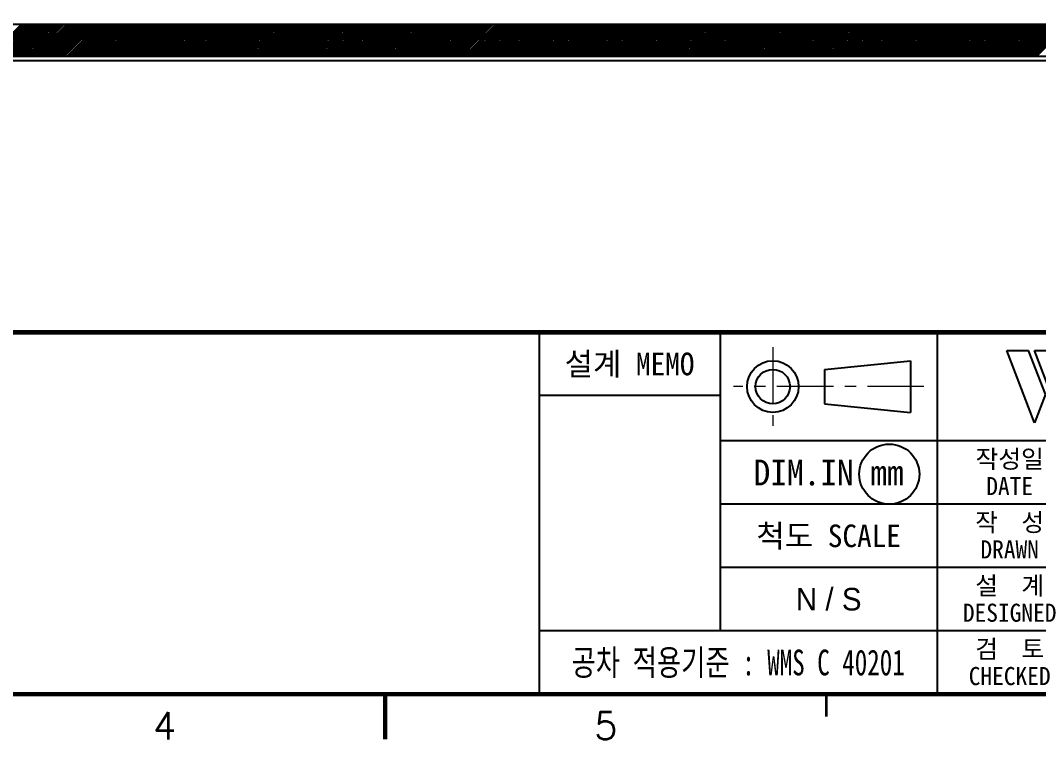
# Model space of a CAD drawing. Extents: x 295 to 953, y 10 to 290.
# Drawn here: x 646.7 to 759.2, y 9.8 to 89.5 of the extents above; entities that cross this region are included whole.
import ezdxf
from ezdxf.enums import TextEntityAlignment as Align

# ---------------------------------------------------------------- set-up
doc = ezdxf.new("R2010")
doc.units = 0
doc.header["$LTSCALE"] = 5
doc.header["$MEASUREMENT"] = 0
doc.linetypes.add('CENTER', pattern=[2, 1.25, -0.25, 0.25, -0.25])
doc.layers.get('0').update_dxf_attribs({"linetype": 'CONTINUOUS', "lineweight": 25})
doc.layers.add('2', color=2, linetype='CENTER', lineweight=13)
for name, color, linetype in [('ART01_PHO', 7, 'CONTINUOUS'), ('SHEET', 3, 'CONTINUOUS'), ('문자', 4, 'CONTINUOUS'), ('테두리', 3, 'CONTINUOUS')]:
    doc.layers.add(name, color=color, linetype=linetype)
doc.styles.add('MARK', font='ARLRDBD.TTF')
doc.styles.get("Standard").update_dxf_attribs({"font": 'simplex.shx'})
doc.styles.add('굴림', font='')
doc.styles.add('굴림체', font='')
doc.styles.get('굴림').set_extended_font_data('Gulim')
doc.styles.get('굴림체').set_extended_font_data('GulimChe')

# ---------------------------------------------------------------- blocks, each defined once
blk = doc.blocks.new('B')
at = {"layer": '문자'}
blk.add_hatch(color=256, dxfattribs=at).paths.add_polyline_path([(13.79, 10), (15.31, 6), (16.84, 10)])
at = {"color": 4, "const_width": 0.6}
blk.add_lwpolyline([(48.46, 10.32, 1), (49.06, 10.32, 1)], format="xyb", close=True, dxfattribs=at)
at = {"layer": '문자'}
for p, q in [((10.73, 2), (7.68, 10)), ((7.68, 10), (10.09, 10)), ((11.94, 5.16), (10.09, 10)), ((10.73, 10), (13.15, 10)), ((13.79, 2), (10.73, 10)), ((14.99, 5.16), (13.15, 10)), ((13.79, 10), (16.84, 10)), ((15.31, 6), (13.79, 10)), ((16.84, 10), (15.31, 6)), ((11.94, 5.16), (10.73, 2)), ((14.99, 5.16), (13.79, 2))]:
    blk.add_line(p, q, dxfattribs=at)
at = {"layer": '문자', "style": 'MARK', "oblique": 15}
blk.add_text('WOOJIN', height=6.5, dxfattribs=at).set_placement((36.4, 6), align=Align.MIDDLE_CENTER)
blk = doc.blocks.new('C')
at = {"layer": '2'}
for p, q in [((252.83, 53.35), (252.83, 44.65)), ((269.53, 49), (248.48, 49))]:
    blk.add_line(p, q, dxfattribs=at)
at = {"layer": 'SHEET'}
for p, q in [((227, 55), (227, 15)), ((247, 55), (247, 22)), ((271, 55), (271, 15)), ((271, 55), (271, 15)), ((247, 48), (227, 48)), ((333, 43), (247, 43)), ((333, 36), (247, 36)), ((311, 29), (247, 29)), ((311, 22), (227, 22))]:
    blk.add_line(p, q, dxfattribs=at)
at = {"layer": 'SHEET', "color": 4}
for p, q in [((258.53, 50.9), (268.03, 51.85)), ((268.03, 51.85), (268.03, 46.15)), ((258.53, 50.9), (258.53, 47.1)), ((258.53, 47.1), (268.03, 46.15))]:
    blk.add_line(p, q, dxfattribs=at)
for radius in [2.85, 1.9]:
    blk.add_circle((252.83, 49), radius, dxfattribs=at)
at = {"layer": 'SHEET'}
blk.add_circle((265.7, 39.32), 3.32, dxfattribs=at)
at = {"layer": '테두리'}
for points, const_width in [([(15, 285), (15, 15), (405, 15), (405, 285), (15, 285)], 0.5), ([(15, 55), (405, 55)], 0.5), ([(210, 10), (210, 15)], 0.5), ([(258.75, 12.5), (258.75, 15)], 0.3)]:
    blk.add_lwpolyline(points, dxfattribs=dict(at, const_width=const_width))
blk.add_blockref('B', (271, 43))
at = {"layer": '문자', "style": '굴림체'}
for s, height, p in [('설계 MEMO', 2.5, (237, 51.5)), ('작성일', 2, (279, 41)), ('DIM.IN mm', 2.85, (259, 39.5)), ('DATE', 2, (279, 38)), ('작  성', 2, (279, 34)), ('척도 SCALE', 2.5, (259, 32.5)), ('DRAWN', 2, (279, 31)), ('설  계', 2, (279, 27)), ('DESIGNED', 2, (279, 24)), ('검  토', 2, (279, 20)), ('CHECKED', 2, (279, 17))]:
    blk.add_text(s, height=height, dxfattribs=at).set_placement(p, align=Align.MIDDLE_CENTER)
at = {"layer": '문자', "style": '굴림체', "width": 0.75}
blk.add_text('공차 적용기준 : WMS C 40201', height=2.85, dxfattribs=at).set_placement((249, 18.5), align=Align.MIDDLE_CENTER)
at = {"layer": '문자'}
for s, p in [('4', (185.62, 11.5)), ('5', (234.38, 11.5))]:
    blk.add_text(s, height=3, dxfattribs=at).set_placement(p, align=Align.MIDDLE)

msp = doc.modelspace()

# ---------------------------------------------------------------- linework, layer by layer
at = {"layer": 'ART01_PHO', "color": 7}
for p, q in [((517.8, 89.07), (841.81, 89.07)), ((643.24, 85.5), (646.8, 89.07)), ((643.49, 85.5), (647.05, 89.07)), ((643.74, 85.5), (647.26, 89.07)), ((643.95, 85.5), (647.51, 89.07)), ((644.2, 85.5), (647.76, 89.07)), ((644.45, 85.5), (647.97, 89.07)), ((644.66, 85.5), (648.22, 89.07)), ((644.91, 85.5), (648.47, 89.07)), ((645.16, 85.5), (648.68, 89.07)), ((645.37, 85.5), (648.94, 89.07)), ((645.62, 85.5), (649.19, 89.07)), ((645.88, 85.5), (649.4, 89.07)), ((646.09, 85.5), (649.65, 89.07)), ((646.34, 85.5), (649.86, 89.07)), ((646.59, 85.5), (650.11, 89.07)), ((646.8, 85.5), (650.36, 89.07)), ((647.05, 85.5), (650.57, 89.07)), ((647.3, 85.5), (650.82, 89.07)), ((647.51, 85.5), (651.07, 89.07)), ((647.76, 85.5), (651.28, 89.07)), ((648.01, 85.5), (651.53, 89.07)), ((648.22, 85.5), (651.79, 89.07)), ((648.47, 85.5), (651.99, 89.07)), ((648.68, 85.5), (652.25, 89.07)), ((648.94, 85.5), (652.5, 89.07)), ((649.19, 85.5), (652.71, 89.07)), ((649.4, 85.5), (652.96, 89.07)), ((649.65, 85.5), (653.21, 89.07)), ((649.9, 85.5), (653.42, 89.07)), ((650.11, 85.5), (653.67, 89.07)), ((650.36, 85.5), (653.92, 89.07)), ((650.61, 85.5), (654.13, 89.07)), ((650.82, 85.5), (654.38, 89.07)), ((651.07, 85.5), (654.64, 89.07)), ((651.32, 85.5), (654.84, 89.07)), ((651.53, 85.5), (655.1, 89.07)), ((651.79, 85.5), (655.35, 89.07)), ((652.04, 85.5), (655.56, 89.07)), ((652.25, 85.5), (655.81, 89.07)), ((652.5, 85.5), (656.06, 89.07)), ((652.75, 85.5), (656.27, 89.07)), ((652.96, 85.5), (656.52, 89.07)), ((653.21, 85.5), (656.77, 89.07)), ((653.46, 85.5), (656.98, 89.07)), ((653.67, 85.5), (657.23, 89.07)), ((653.92, 85.5), (657.49, 89.07)), ((654.17, 85.5), (657.69, 89.07)), ((654.38, 85.5), (657.95, 89.07)), ((654.64, 85.5), (658.16, 89.07)), ((654.89, 85.5), (658.41, 89.07)), ((655.1, 85.5), (658.66, 89.07)), ((655.35, 85.5), (658.87, 89.07)), ((655.6, 85.5), (659.12, 89.07)), ((655.81, 85.5), (659.37, 89.07)), ((656.06, 85.5), (659.58, 89.07)), ((656.27, 85.5), (659.83, 89.07)), ((656.52, 85.5), (660.08, 89.07)), ((656.77, 85.5), (660.29, 89.07)), ((656.98, 85.5), (660.54, 89.07)), ((657.23, 85.5), (660.8, 89.07)), ((657.49, 85.5), (661.01, 89.07)), ((657.69, 85.5), (661.26, 89.07)), ((657.95, 85.5), (661.51, 89.07)), ((658.2, 85.5), (661.72, 89.07)), ((658.41, 85.5), (661.97, 89.07)), ((658.66, 85.5), (662.22, 89.07)), ((658.91, 85.5), (662.43, 89.07)), ((659.12, 85.5), (662.68, 89.07)), ((659.37, 85.5), (662.93, 89.07)), ((659.62, 85.5), (663.14, 89.07)), ((659.83, 85.5), (663.39, 89.07)), ((660.08, 85.5), (663.65, 89.07)), ((660.34, 85.5), (663.86, 89.07)), ((660.54, 85.5), (664.11, 89.07)), ((660.8, 85.5), (664.36, 89.07)), ((661.05, 85.5), (664.57, 89.07)), ((661.26, 85.5), (664.82, 89.07)), ((661.51, 85.5), (665.07, 89.07)), ((661.76, 85.5), (665.28, 89.07)), ((661.97, 85.5), (665.53, 89.07)), ((662.22, 85.5), (665.78, 89.07)), ((662.47, 85.5), (665.99, 89.07)), ((662.68, 85.5), (666.24, 89.07)), ((662.93, 85.5), (666.45, 89.07)), ((663.18, 85.5), (666.71, 89.07)), ((663.39, 85.5), (666.96, 89.07)), ((663.65, 85.5), (667.17, 89.07)), ((663.9, 85.5), (667.42, 89.07)), ((664.11, 85.5), (667.67, 89.07)), ((664.36, 85.5), (667.88, 89.07)), ((664.57, 85.5), (668.13, 89.07)), ((664.82, 85.5), (668.38, 89.07)), ((665.07, 85.5), (668.59, 89.07)), ((665.28, 85.5), (668.84, 89.07)), ((665.53, 85.5), (669.09, 89.07)), ((665.78, 85.5), (669.3, 89.07)), ((665.99, 85.5), (669.56, 89.07)), ((666.24, 85.5), (669.81, 89.07)), ((666.5, 85.5), (670.02, 89.07)), ((666.71, 85.5), (670.27, 89.07)), ((666.96, 85.5), (670.52, 89.07)), ((667.21, 85.5), (670.73, 89.07)), ((667.42, 85.5), (670.98, 89.07)), ((667.67, 85.5), (671.23, 89.07)), ((667.92, 85.5), (671.44, 89.07)), ((668.13, 85.5), (671.69, 89.07)), ((668.38, 85.5), (671.94, 89.07)), ((668.63, 85.5), (672.15, 89.07)), ((668.84, 85.5), (672.41, 89.07)), ((669.09, 85.5), (672.66, 89.07)), ((669.35, 85.5), (672.87, 89.07)), ((669.56, 85.5), (673.12, 89.07)), ((669.81, 85.5), (673.37, 89.07)), ((670.06, 85.5), (673.58, 89.07)), ((670.27, 85.5), (673.83, 89.07)), ((670.52, 85.5), (674.04, 89.07)), ((670.77, 85.5), (674.29, 89.07)), ((670.98, 85.5), (674.54, 89.07)), ((671.23, 85.5), (674.75, 89.07)), ((671.48, 85.5), (675, 89.07)), ((671.69, 85.5), (675.25, 89.07)), ((671.94, 85.5), (675.46, 89.07)), ((672.2, 85.5), (675.72, 89.07)), ((672.41, 85.5), (675.97, 89.07)), ((672.66, 85.5), (676.18, 89.07)), ((672.87, 85.5), (676.43, 89.07)), ((673.12, 85.5), (676.68, 89.07)), ((673.37, 85.5), (676.89, 89.07)), ((673.58, 85.5), (677.14, 89.07)), ((673.83, 85.5), (677.39, 89.07)), ((674.08, 85.5), (677.6, 89.07)), ((674.29, 85.5), (677.85, 89.07)), ((674.54, 85.5), (678.1, 89.07)), ((674.79, 85.5), (678.31, 89.07)), ((675, 85.5), (678.57, 89.07)), ((675.25, 85.5), (678.82, 89.07)), ((675.51, 85.5), (679.03, 89.07)), ((675.72, 85.5), (679.28, 89.07)), ((675.97, 85.5), (679.53, 89.07)), ((676.22, 85.5), (679.74, 89.07)), ((676.43, 85.5), (679.99, 89.07)), ((676.68, 85.5), (680.24, 89.07)), ((676.93, 85.5), (680.45, 89.07)), ((677.14, 85.5), (680.7, 89.07)), ((677.39, 85.5), (680.95, 89.07)), ((677.64, 85.5), (681.16, 89.07)), ((677.85, 85.5), (681.42, 89.07)), ((678.1, 85.5), (681.67, 89.07)), ((678.36, 85.5), (681.88, 89.07)), ((678.57, 85.5), (682.13, 89.07)), ((678.82, 85.5), (682.34, 89.07)), ((679.07, 85.5), (682.59, 89.07)), ((679.28, 85.5), (682.84, 89.07)), ((679.53, 85.5), (683.05, 89.07)), ((679.78, 85.5), (683.3, 89.07)), ((679.99, 85.5), (683.55, 89.07)), ((680.24, 85.5), (683.76, 89.07)), ((680.45, 85.5), (684.01, 89.07)), ((680.7, 85.5), (684.27, 89.07)), ((680.95, 85.5), (684.48, 89.07)), ((681.16, 85.5), (684.73, 89.07)), ((681.42, 85.5), (684.98, 89.07)), ((681.67, 85.5), (685.19, 89.07)), ((681.88, 85.5), (685.44, 89.07)), ((682.13, 85.5), (685.69, 89.07)), ((682.38, 85.5), (685.9, 89.07)), ((682.59, 85.5), (686.15, 89.07)), ((682.84, 85.5), (686.4, 89.07)), ((683.09, 85.5), (686.61, 89.07)), ((683.3, 85.5), (686.86, 89.07)), ((683.55, 85.5), (687.12, 89.07)), ((683.8, 85.5), (687.33, 89.07)), ((684.01, 85.5), (687.58, 89.07)), ((684.27, 85.5), (687.83, 89.07)), ((684.52, 85.5), (688.04, 89.07)), ((684.73, 85.5), (688.29, 89.07)), ((684.98, 85.5), (688.54, 89.07)), ((685.23, 85.5), (688.75, 89.07)), ((685.44, 85.5), (689, 89.07)), ((685.69, 85.5), (689.25, 89.07)), ((685.94, 85.5), (689.46, 89.07)), ((686.15, 85.5), (689.71, 89.07)), ((686.4, 85.5), (689.97, 89.07)), ((686.65, 85.5), (690.17, 89.07)), ((686.86, 85.5), (690.43, 89.07)), ((687.12, 85.5), (690.64, 89.07)), ((687.37, 85.5), (690.89, 89.07)), ((687.58, 85.5), (691.14, 89.07)), ((687.83, 85.5), (691.35, 89.07)), ((688.08, 85.5), (691.6, 89.07)), ((688.29, 85.5), (691.85, 89.07)), ((688.54, 85.5), (692.06, 89.07)), ((688.75, 85.5), (692.31, 89.07)), ((689, 85.5), (692.56, 89.07)), ((689.25, 85.5), (692.77, 89.07)), ((689.46, 85.5), (693.02, 89.07)), ((689.71, 85.5), (693.28, 89.07)), ((689.97, 85.5), (693.49, 89.07)), ((690.17, 85.5), (693.74, 89.07)), ((690.43, 85.5), (693.99, 89.07)), ((690.68, 85.5), (694.2, 89.07)), ((690.89, 85.5), (694.45, 89.07)), ((691.14, 85.5), (694.7, 89.07)), ((691.39, 85.5), (694.91, 89.07)), ((691.6, 85.5), (695.16, 89.07)), ((691.85, 85.5), (695.41, 89.07)), ((692.1, 85.5), (695.62, 89.07)), ((692.31, 85.5), (695.87, 89.07)), ((692.56, 85.5), (696.13, 89.07)), ((692.82, 85.5), (696.34, 89.07)), ((693.02, 85.5), (696.59, 89.07)), ((693.28, 85.5), (696.84, 89.07)), ((693.53, 85.5), (697.05, 89.07)), ((693.74, 85.5), (697.3, 89.07)), ((693.99, 85.5), (697.55, 89.07)), ((694.24, 85.5), (697.76, 89.07)), ((694.45, 85.5), (698.01, 89.07)), ((694.7, 85.5), (698.22, 89.07)), ((694.95, 85.5), (698.47, 89.07)), ((695.16, 85.5), (698.72, 89.07)), ((695.41, 85.5), (698.93, 89.07)), ((695.67, 85.5), (699.19, 89.07)), ((695.87, 85.5), (699.44, 89.07)), ((696.13, 85.5), (699.65, 89.07)), ((696.38, 85.5), (699.9, 89.07)), ((696.59, 85.5), (700.15, 89.07)), ((696.84, 85.5), (700.36, 89.07)), ((697.05, 85.5), (700.61, 89.07)), ((697.3, 85.5), (700.86, 89.07)), ((697.55, 85.5), (701.07, 89.07)), ((697.76, 85.5), (701.32, 89.07)), ((698.01, 85.5), (701.57, 89.07)), ((698.26, 85.5), (701.78, 89.07)), ((698.47, 85.5), (702.04, 89.07)), ((698.72, 85.5), (702.29, 89.07)), ((698.98, 85.5), (702.5, 89.07)), ((699.19, 85.5), (702.75, 89.07)), ((699.44, 85.5), (703, 89.07)), ((699.69, 85.5), (703.21, 89.07)), ((699.9, 85.5), (703.46, 89.07)), ((700.15, 85.5), (703.71, 89.07)), ((700.4, 85.5), (703.92, 89.07)), ((700.61, 85.5), (704.17, 89.07)), ((700.86, 85.5), (704.42, 89.07)), ((701.11, 85.5), (704.63, 89.07)), ((701.32, 85.5), (704.89, 89.07)), ((701.57, 85.5), (705.14, 89.07)), ((701.83, 85.5), (705.35, 89.07)), ((702.04, 85.5), (705.6, 89.07)), ((702.29, 85.5), (705.85, 89.07)), ((702.54, 85.5), (706.06, 89.07)), ((702.75, 85.5), (706.31, 89.07)), ((703, 85.5), (706.52, 89.07)), ((703.25, 85.5), (706.77, 89.07)), ((703.46, 85.5), (707.02, 89.07)), ((703.71, 85.5), (707.23, 89.07)), ((703.96, 85.5), (707.48, 89.07)), ((704.17, 85.5), (707.74, 89.07)), ((704.42, 85.5), (707.94, 89.07)), ((704.63, 85.5), (708.2, 89.07)), ((704.89, 85.5), (708.45, 89.07)), ((705.14, 85.5), (708.66, 89.07)), ((705.35, 85.5), (708.91, 89.07)), ((705.6, 85.5), (709.16, 89.07)), ((705.85, 85.5), (709.37, 89.07)), ((706.06, 85.5), (709.62, 89.07)), ((706.31, 85.5), (709.87, 89.07)), ((706.56, 85.5), (710.08, 89.07)), ((706.77, 85.5), (710.33, 89.07)), ((707.02, 85.5), (710.59, 89.07)), ((707.27, 85.5), (710.79, 89.07)), ((707.48, 85.5), (711.05, 89.07)), ((707.74, 85.5), (711.3, 89.07)), ((707.99, 85.5), (711.51, 89.07)), ((708.2, 85.5), (711.76, 89.07)), ((708.45, 85.5), (712.01, 89.07)), ((708.7, 85.5), (712.22, 89.07)), ((708.91, 85.5), (712.47, 89.07)), ((709.16, 85.5), (712.72, 89.07)), ((709.41, 85.5), (712.93, 89.07)), ((709.62, 85.5), (713.18, 89.07)), ((709.87, 85.5), (713.43, 89.07)), ((710.12, 85.5), (713.64, 89.07)), ((710.33, 85.5), (713.9, 89.07)), ((710.59, 85.5), (714.15, 89.07)), ((710.84, 85.5), (714.36, 89.07)), ((711.05, 85.5), (714.61, 89.07)), ((711.3, 85.5), (714.82, 89.07)), ((711.55, 85.5), (715.07, 89.07)), ((711.76, 85.5), (715.32, 89.07)), ((712.01, 85.5), (715.53, 89.07)), ((712.26, 85.5), (715.78, 89.07)), ((712.47, 85.5), (716.03, 89.07)), ((712.72, 85.5), (716.24, 89.07)), ((712.93, 85.5), (716.49, 89.07)), ((713.18, 85.5), (716.75, 89.07)), ((713.43, 85.5), (716.96, 89.07)), ((713.64, 85.5), (717.21, 89.07)), ((713.9, 85.5), (717.46, 89.07)), ((714.15, 85.5), (717.67, 89.07)), ((714.36, 85.5), (717.92, 89.07)), ((714.61, 85.5), (718.17, 89.07)), ((714.86, 85.5), (718.38, 89.07)), ((715.07, 85.5), (718.63, 89.07)), ((715.32, 85.5), (718.88, 89.07)), ((715.57, 85.5), (719.09, 89.07)), ((715.78, 85.5), (719.34, 89.07)), ((716.03, 85.5), (719.6, 89.07)), ((716.28, 85.5), (719.81, 89.07)), ((716.49, 85.5), (720.06, 89.07)), ((716.75, 85.5), (720.31, 89.07)), ((717, 85.5), (720.52, 89.07)), ((717.21, 85.5), (720.77, 89.07)), ((717.46, 85.5), (721.02, 89.07)), ((717.71, 85.5), (721.23, 89.07)), ((717.92, 85.5), (721.48, 89.07)), ((718.17, 85.5), (721.73, 89.07)), ((718.42, 85.5), (721.94, 89.07)), ((718.63, 85.5), (722.19, 89.07)), ((718.88, 85.5), (722.4, 89.07)), ((719.13, 85.5), (722.66, 89.07)), ((719.34, 85.5), (722.91, 89.07)), ((719.6, 85.5), (723.12, 89.07)), ((719.85, 85.5), (723.37, 89.07)), ((720.06, 85.5), (723.62, 89.07)), ((720.31, 85.5), (723.83, 89.07)), ((720.56, 85.5), (724.08, 89.07)), ((720.77, 85.5), (724.33, 89.07)), ((721.02, 85.5), (724.54, 89.07)), ((721.23, 85.5), (724.79, 89.07)), ((721.48, 85.5), (725.04, 89.07)), ((721.73, 85.5), (725.25, 89.07)), ((721.94, 85.5), (725.51, 89.07)), ((722.19, 85.5), (725.76, 89.07)), ((722.45, 85.5), (725.97, 89.07)), ((722.66, 85.5), (726.22, 89.07)), ((722.91, 85.5), (726.47, 89.07)), ((723.16, 85.5), (726.68, 89.07)), ((723.37, 85.5), (726.93, 89.07)), ((723.62, 85.5), (727.18, 89.07)), ((723.87, 85.5), (727.39, 89.07)), ((724.08, 85.5), (727.64, 89.07)), ((724.33, 85.5), (727.89, 89.07)), ((724.58, 85.5), (728.1, 89.07)), ((724.79, 85.5), (728.35, 89.07)), ((725.04, 85.5), (728.61, 89.07)), ((725.3, 85.5), (728.82, 89.07)), ((725.51, 85.5), (729.07, 89.07)), ((725.76, 85.5), (729.32, 89.07)), ((726.01, 85.5), (729.53, 89.07)), ((726.22, 85.5), (729.78, 89.07)), ((726.47, 85.5), (730.03, 89.07)), ((726.72, 85.5), (730.24, 89.07)), ((726.93, 85.5), (730.49, 89.07)), ((727.18, 85.5), (730.7, 89.07)), ((727.43, 85.5), (730.95, 89.07)), ((727.64, 85.5), (731.2, 89.07)), ((727.89, 85.5), (731.41, 89.07)), ((728.15, 85.5), (731.67, 89.07)), ((728.35, 85.5), (731.92, 89.07)), ((728.61, 85.5), (732.13, 89.07)), ((728.82, 85.5), (732.38, 89.07)), ((729.07, 85.5), (732.63, 89.07)), ((729.32, 85.5), (732.84, 89.07)), ((729.53, 85.5), (733.09, 89.07)), ((729.78, 85.5), (733.34, 89.07)), ((730.03, 85.5), (733.55, 89.07)), ((730.24, 85.5), (733.8, 89.07)), ((730.49, 85.5), (734.05, 89.07)), ((730.74, 85.5), (734.26, 89.07)), ((730.95, 85.5), (734.52, 89.07)), ((731.2, 85.5), (734.77, 89.07)), ((731.46, 85.5), (734.98, 89.07)), ((731.67, 85.5), (735.23, 89.07)), ((731.92, 85.5), (735.48, 89.07)), ((732.17, 85.5), (735.69, 89.07)), ((732.38, 85.5), (735.94, 89.07)), ((732.63, 85.5), (736.19, 89.07)), ((732.88, 85.5), (736.4, 89.07)), ((733.09, 85.5), (736.65, 89.07)), ((733.34, 85.5), (736.9, 89.07)), ((733.59, 85.5), (737.11, 89.07)), ((733.8, 85.5), (737.37, 89.07)), ((734.05, 85.5), (737.62, 89.07)), ((734.31, 85.5), (737.83, 89.07)), ((734.52, 85.5), (738.08, 89.07)), ((734.77, 85.5), (738.33, 89.07)), ((735.02, 85.5), (738.54, 89.07)), ((735.23, 85.5), (738.79, 89.07)), ((735.48, 85.5), (739, 89.07)), ((735.73, 85.5), (739.25, 89.07)), ((735.94, 85.5), (739.5, 89.07)), ((736.19, 85.5), (739.71, 89.07)), ((736.44, 85.5), (739.96, 89.07)), ((736.65, 85.5), (740.22, 89.07)), ((736.9, 85.5), (740.43, 89.07)), ((737.11, 85.5), (740.68, 89.07)), ((737.37, 85.5), (740.93, 89.07)), ((737.62, 85.5), (741.14, 89.07)), ((737.83, 85.5), (741.39, 89.07)), ((738.08, 85.5), (741.64, 89.07)), ((738.33, 85.5), (741.85, 89.07)), ((738.54, 85.5), (742.1, 89.07)), ((738.79, 85.5), (742.35, 89.07)), ((739.04, 85.5), (742.56, 89.07)), ((739.25, 85.5), (742.81, 89.07)), ((739.5, 85.5), (743.07, 89.07)), ((739.75, 85.5), (743.27, 89.07)), ((739.96, 85.5), (743.53, 89.07)), ((740.22, 85.5), (743.78, 89.07)), ((740.47, 85.5), (743.99, 89.07)), ((740.68, 85.5), (744.24, 89.07)), ((740.93, 85.5), (744.49, 89.07)), ((741.18, 85.5), (744.7, 89.07)), ((741.39, 85.5), (744.95, 89.07)), ((741.64, 85.5), (745.2, 89.07)), ((741.89, 85.5), (745.41, 89.07)), ((742.1, 85.5), (745.66, 89.07)), ((742.35, 85.5), (745.92, 89.07)), ((742.6, 85.5), (746.12, 89.07)), ((742.81, 85.5), (746.38, 89.07)), ((743.07, 85.5), (746.59, 89.07)), ((743.32, 85.5), (746.84, 89.07)), ((743.53, 85.5), (747.09, 89.07)), ((743.78, 85.5), (747.3, 89.07)), ((744.03, 85.5), (747.55, 89.07)), ((744.24, 85.5), (747.8, 89.07)), ((744.49, 85.5), (748.01, 89.07)), ((744.74, 85.5), (748.26, 89.07)), ((744.95, 85.5), (748.51, 89.07)), ((745.2, 85.5), (748.72, 89.07)), ((745.41, 85.5), (748.97, 89.07)), ((745.66, 85.5), (749.23, 89.07)), ((745.92, 85.5), (749.44, 89.07)), ((746.12, 85.5), (749.69, 89.07)), ((746.38, 85.5), (749.94, 89.07)), ((746.63, 85.5), (750.15, 89.07)), ((746.84, 85.5), (750.4, 89.07)), ((747.09, 85.5), (750.65, 89.07)), ((747.34, 85.5), (750.86, 89.07)), ((747.55, 85.5), (751.11, 89.07)), ((747.8, 85.5), (751.36, 89.07)), ((748.05, 85.5), (751.57, 89.07)), ((748.26, 85.5), (751.82, 89.07)), ((748.51, 85.5), (752.08, 89.07)), ((748.77, 85.5), (752.29, 89.07)), ((748.97, 85.5), (752.54, 89.07)), ((749.23, 85.5), (752.79, 89.07)), ((749.48, 85.5), (753, 89.07)), ((749.69, 85.5), (753.25, 89.07)), ((749.94, 85.5), (753.5, 89.07)), ((750.19, 85.5), (753.71, 89.07)), ((750.4, 85.5), (753.96, 89.07)), ((750.65, 85.5), (754.21, 89.07)), ((750.9, 85.5), (754.42, 89.07)), ((751.11, 85.5), (754.67, 89.07)), ((751.36, 85.5), (754.88, 89.07)), ((751.61, 85.5), (755.14, 89.07)), ((751.82, 85.5), (755.39, 89.07)), ((752.08, 85.5), (755.6, 89.07)), ((752.33, 85.5), (755.85, 89.07)), ((752.54, 85.5), (756.1, 89.07)), ((752.79, 85.5), (756.31, 89.07)), ((753, 85.5), (756.56, 89.07)), ((753.25, 85.5), (756.81, 89.07)), ((753.5, 85.5), (757.02, 89.07)), ((753.71, 85.5), (757.27, 89.07)), ((753.96, 85.5), (757.52, 89.07)), ((754.21, 85.5), (757.73, 89.07)), ((754.42, 85.5), (757.99, 89.07)), ((754.67, 85.5), (758.24, 89.07)), ((754.93, 85.5), (758.45, 89.07)), ((755.14, 85.5), (758.7, 89.07)), ((755.39, 85.5), (758.95, 89.07)), ((755.64, 85.5), (759.16, 89.07)), ((755.85, 85.5), (759.41, 89.07)), ((756.1, 85.5), (759.66, 89.07)), ((756.35, 85.5), (759.87, 89.07)), ((756.56, 85.5), (760.12, 89.07)), ((756.81, 85.5), (760.37, 89.07)), ((757.06, 85.5), (760.58, 89.07)), ((757.27, 85.5), (760.84, 89.07)), ((757.52, 85.5), (761.09, 89.07)), ((757.78, 85.5), (761.3, 89.07)), ((757.99, 85.5), (761.55, 89.07)), ((758.24, 85.5), (761.8, 89.07)), ((758.49, 85.5), (762.01, 89.07)), ((758.7, 85.5), (762.26, 89.07)), ((758.95, 85.5), (762.51, 89.07)), ((864.35, 85), (505.48, 85)), ((864.86, 85.5), (505.98, 85.5))]:
    msp.add_line(p, q, dxfattribs=at)

# ---------------------------------------------------------------- block references
msp.add_blockref('C', (476.98, 0))

# ---------------------------------------------------------------- texts
at = {"layer": '문자', "style": '굴림'}
msp.add_text('N / S', height=2.5, dxfattribs=at).set_placement((735.98, 25.5), align=Align.MIDDLE_CENTER)

doc.saveas('drawing.dxf')
